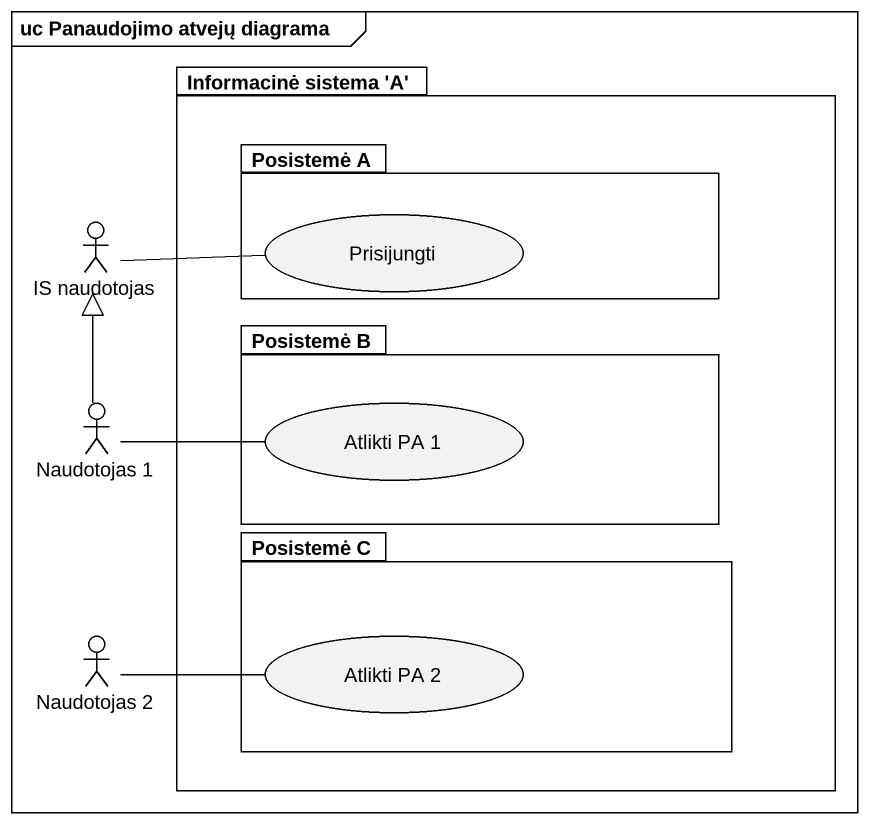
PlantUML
@startuml
mainframe uc Panaudojimo atvejų diagrama
package "Informacinė sistema 'A'" as Informacinė_sistema_A {
  package "Posistemė A" as Posistemė_A {
    usecase Prisijungti
  }
  package "Posistemė B" as Posistemė_B {
    usecase "Atlikti PA 1" as Atlikti_PA_1
  }
  package "Posistemė C" as Posistemė_C {
    usecase "Atlikti PA 2" as Atlikti_PA_2
  }
}
actor "IS naudotojas" as IS_naudotojas
actor "Naudotojas 1" as Naudotojas_1
actor "Naudotojas 2" as Naudotojas_2
IS_naudotojas -right- Prisijungti
Naudotojas_1 -up-|> IS_naudotojas
Naudotojas_1 -right- Atlikti_PA_1
Naudotojas_2 -right- Atlikti_PA_2
@enduml
